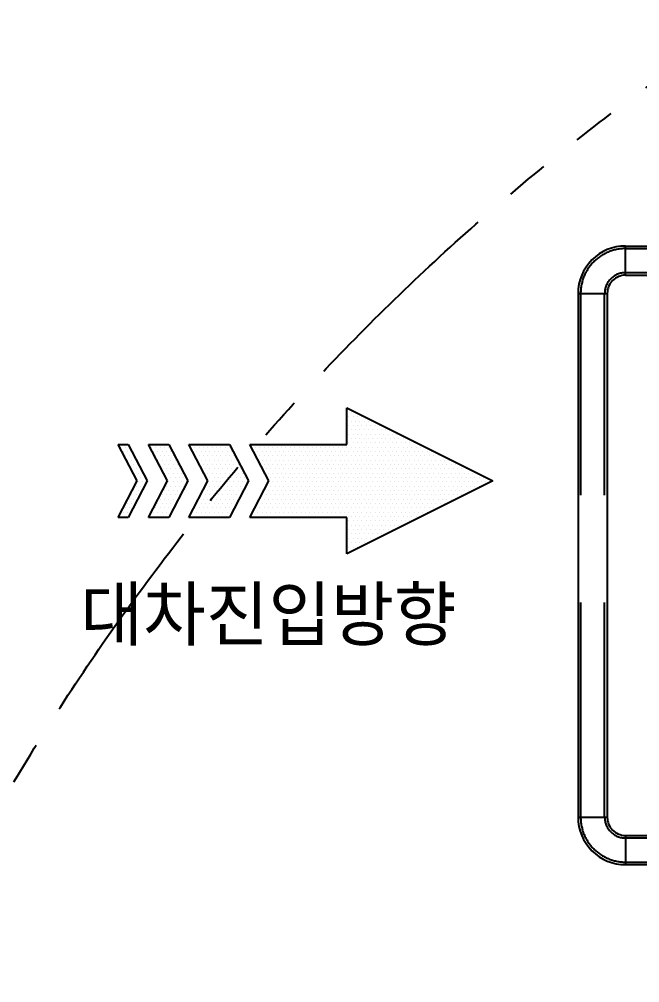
# Model space of a CAD drawing. Header units: millimetres. Extents: x 10462777 to 22643323, y 453826 to 1389191.
# Drawn here: x 11286403 to 11287125, y 584572 to 585693 of the extents above; entities that cross this region are included whole.
import ezdxf
from ezdxf.enums import TextEntityAlignment as Align

# ---------------------------------------------------------------- set-up
doc = ezdxf.new("R2010")
doc.units = ezdxf.units.MM
doc.header["$LTSCALE"] = 200
doc.header["$MEASUREMENT"] = 0
doc.linetypes.add('HIDDEN', pattern=[3.75, 2.5, -1.25])
doc.linetypes.add('PHANTOM', pattern=[2.5, 1.25, -0.25, 0.25, -0.25, 0.25, -0.25])
doc.layers.get('0').update_dxf_attribs({"linetype": 'CONTINUOUS'})
doc.layers.add('7', color=7, linetype='CONTINUOUS')
doc.layers.add('TEXT', color=7, linetype='CONTINUOUS')
doc.layers.add('LAYOUT', color=8, linetype='CONTINUOUS', lineweight=25)
doc.styles.add('새굴림', font='txt.shx ', dxfattribs={"height": 5, "bigfont": ' whgtxt.shx'})

# ---------------------------------------------------------------- blocks, each defined once
blk = doc.blocks.new('A$C0CF62632')
at = {"color": 4}
for p, q in [((1007.8, 817.6), (955.9, 817.6)), ((1007.8, 783.6), (1007.8, 817.6)), ((1007.8, 783.6), (955.9, 783.6)), ((1028.9, 152.1), (1028.9, 763)), ((1062.9, 762.5), (1028.9, 762.5)), ((1062.9, 152.7), (1062.9, 762.5)), ((1062.9, 152.7), (1028.9, 152.7)), ((1007.8, 131.6), (955.9, 131.6)), ((1007.8, 131.6), (1007.8, 97.6)), ((1007.8, 97.6), (955.9, 97.6))]:
    blk.add_line(p, q, dxfattribs=at)
for centre, radius, start, end in [((1007.8, 762.5), 55.1, 359.9904, 90.0096), ((1007.8, 762.5), 21.1, 359.9362, 90.0638), ((1007.8, 152.7), 55.1, 269.9904, 0.0096), ((1007.8, 152.7), 21.1, 269.9362, 0.0638)]:
    blk.add_arc(centre, radius, start, end, dxfattribs=at)
at = {"layer": '7', "color": 7, "linetype": 'HIDDEN', "ltscale": 0.5}
for p, q in [((1007.8, 814.6), (955.9, 814.6)), ((1007.8, 786.6), (955.9, 786.6)), ((1032.1, 762.5), (1032.1, 152.7)), ((1059.7, 762.5), (1059.7, 152.7))]:
    blk.add_line(p, q, dxfattribs=at)
at = {"layer": '7', "color": 7, "linetype": 'HIDDEN'}
for p, q in [((1007.8, 128.6), (955.9, 128.6)), ((1007.8, 100.6), (955.9, 100.6))]:
    blk.add_line(p, q, dxfattribs=at)
at = {"layer": '7', "color": 7, "linetype": 'HIDDEN', "ltscale": 0.5}
for centre, radius, start, end in [((1007.8, 762.5), 52.1, 359.9904, 90.0096), ((1007.8, 762.5), 24.1, 359.9362, 90.0638), ((1007.8, 152.7), 52.1, 269.9904, 0.0096), ((1007.8, 152.7), 24.1, 269.9362, 0.0638)]:
    blk.add_arc(centre, radius, start, end, dxfattribs=at)
blk = doc.blocks.new('A$C201F74A5')
for p, q in [((0, 0), (-34.66, -69.32)), ((34.66, -69.32), (0, 0)), ((-34.66, -69.32), (-17.33, -69.32)), ((-17.33, -69.32), (-17.33, -115.53)), ((17.33, -115.53), (17.33, -69.32)), ((17.33, -69.32), (34.66, -69.32)), ((-17.33, -115.53), (0, -106.49)), ((0, -106.49), (17.33, -115.53)), ((0, -116.12), (-17.33, -125.16)), ((17.33, -125.16), (0, -116.12)), ((-17.33, -125.16), (-17.33, -144.41)), ((17.33, -144.41), (17.33, -125.16)), ((-17.33, -144.41), (0, -135.38)), ((0, -135.38), (17.33, -144.41)), ((0, -145), (-17.33, -154.04)), ((17.33, -154.04), (0, -145)), ((-17.33, -154.04), (-17.33, -163.67)), ((-17.33, -163.67), (0, -154.63)), ((0, -154.63), (17.33, -163.67)), ((17.33, -163.67), (17.33, -154.04)), ((0, -164.26), (-17.33, -173.29)), ((17.33, -173.29), (0, -164.26)), ((-17.33, -178.11), (0, -169.07)), ((0, -169.07), (17.33, -178.11)), ((-17.33, -173.29), (-17.33, -178.11)), ((17.33, -178.11), (17.33, -173.29))]:
    blk.add_line(p, q)
at = {"color": 3}
for p, q in [((-0.44, -1.31), (-0.44, -1.31)), ((-0.44, -3.37), (-0.44, -3.37)), ((1.63, -4.4), (1.63, -4.4)), ((-2.5, -6.46), (-2.5, -6.46)), ((-2.5, -8.53), (-2.5, -8.53)), ((-0.44, -5.43), (-0.44, -5.43)), ((-0.44, -7.5), (-0.44, -7.5)), ((1.63, -6.46), (1.63, -6.46)), ((1.63, -8.53), (1.63, -8.53)), ((3.69, -7.5), (3.69, -7.5)), ((-4.56, -9.56), (-4.56, -9.56)), ((-4.56, -11.62), (-4.56, -11.62)), ((-4.56, -13.69), (-4.56, -13.69)), ((-2.5, -10.59), (-2.5, -10.59)), ((-2.5, -12.66), (-2.5, -12.66)), ((-0.44, -9.56), (-0.44, -9.56)), ((-0.44, -11.62), (-0.44, -11.62)), ((-0.44, -13.69), (-0.44, -13.69)), ((1.63, -10.59), (1.63, -10.59)), ((1.63, -12.66), (1.63, -12.66)), ((3.69, -9.56), (3.69, -9.56)), ((3.69, -11.62), (3.69, -11.62)), ((3.69, -13.69), (3.69, -13.69)), ((5.75, -12.66), (5.75, -12.66)), ((-8.69, -17.82), (-8.69, -17.82)), ((-6.63, -14.72), (-6.63, -14.72)), ((-6.63, -16.78), (-6.63, -16.78)), ((-4.56, -15.75), (-4.56, -15.75)), ((-4.56, -17.82), (-4.56, -17.82)), ((-2.5, -14.72), (-2.5, -14.72)), ((-2.5, -16.78), (-2.5, -16.78)), ((-0.44, -15.75), (-0.44, -15.75)), ((-0.44, -17.82), (-0.44, -17.82)), ((1.63, -14.72), (1.63, -14.72)), ((1.63, -16.78), (1.63, -16.78)), ((3.69, -15.75), (3.69, -15.75)), ((3.69, -17.82), (3.69, -17.82)), ((5.75, -14.72), (5.75, -14.72)), ((5.75, -16.78), (5.75, -16.78)), ((7.82, -15.75), (7.82, -15.75)), ((7.82, -17.82), (7.82, -17.82)), ((-8.69, -19.88), (-8.69, -19.88)), ((-8.69, -21.94), (-8.69, -21.94)), ((-6.63, -18.85), (-6.63, -18.85)), ((-6.63, -20.91), (-6.63, -20.91)), ((-4.56, -19.88), (-4.56, -19.88)), ((-4.56, -21.94), (-4.56, -21.94)), ((-2.5, -18.85), (-2.5, -18.85)), ((-2.5, -20.91), (-2.5, -20.91)), ((-0.44, -19.88), (-0.44, -19.88)), ((-0.44, -21.94), (-0.44, -21.94)), ((1.63, -18.85), (1.63, -18.85)), ((1.63, -20.91), (1.63, -20.91)), ((3.69, -19.88), (3.69, -19.88)), ((3.69, -21.94), (3.69, -21.94)), ((5.75, -18.85), (5.75, -18.85)), ((5.75, -20.91), (5.75, -20.91)), ((7.82, -19.88), (7.82, -19.88)), ((7.82, -21.94), (7.82, -21.94)), ((9.88, -20.91), (9.88, -20.91)), ((-12.82, -26.07), (-12.82, -26.07)), ((-10.76, -22.97), (-10.76, -22.97)), ((-10.76, -25.04), (-10.76, -25.04)), ((-10.76, -27.1), (-10.76, -27.1)), ((-8.69, -24.01), (-8.69, -24.01)), ((-8.69, -26.07), (-8.69, -26.07)), ((-6.63, -22.97), (-6.63, -22.97)), ((-6.63, -25.04), (-6.63, -25.04)), ((-6.63, -27.1), (-6.63, -27.1)), ((-4.56, -24.01), (-4.56, -24.01)), ((-4.56, -26.07), (-4.56, -26.07)), ((-2.5, -22.97), (-2.5, -22.97)), ((-2.5, -25.04), (-2.5, -25.04)), ((-2.5, -27.1), (-2.5, -27.1)), ((-0.44, -24.01), (-0.44, -24.01)), ((-0.44, -26.07), (-0.44, -26.07)), ((1.63, -22.97), (1.63, -22.97)), ((1.63, -25.04), (1.63, -25.04)), ((1.63, -27.1), (1.63, -27.1)), ((3.69, -24.01), (3.69, -24.01)), ((3.69, -26.07), (3.69, -26.07)), ((5.75, -22.97), (5.75, -22.97)), ((5.75, -25.04), (5.75, -25.04)), ((5.75, -27.1), (5.75, -27.1)), ((7.82, -24.01), (7.82, -24.01)), ((7.82, -26.07), (7.82, -26.07)), ((9.88, -22.97), (9.88, -22.97)), ((9.88, -25.04), (9.88, -25.04)), ((9.88, -27.1), (9.88, -27.1)), ((11.95, -24.01), (11.95, -24.01)), ((11.95, -26.07), (11.95, -26.07)), ((-14.88, -31.23), (-14.88, -31.23)), ((-12.82, -28.13), (-12.82, -28.13)), ((-12.82, -30.2), (-12.82, -30.2)), ((-10.76, -29.17), (-10.76, -29.17)), ((-10.76, -31.23), (-10.76, -31.23)), ((-8.69, -28.13), (-8.69, -28.13)), ((-8.69, -30.2), (-8.69, -30.2)), ((-6.63, -29.17), (-6.63, -29.17)), ((-6.63, -31.23), (-6.63, -31.23)), ((-4.56, -28.13), (-4.56, -28.13)), ((-4.56, -30.2), (-4.56, -30.2)), ((-2.5, -29.17), (-2.5, -29.17)), ((-2.5, -31.23), (-2.5, -31.23)), ((-0.44, -28.13), (-0.44, -28.13)), ((-0.44, -30.2), (-0.44, -30.2)), ((1.63, -29.17), (1.63, -29.17)), ((1.63, -31.23), (1.63, -31.23)), ((3.69, -28.13), (3.69, -28.13)), ((3.69, -30.2), (3.69, -30.2)), ((5.75, -29.17), (5.75, -29.17)), ((5.75, -31.23), (5.75, -31.23)), ((7.82, -28.13), (7.82, -28.13)), ((7.82, -30.2), (7.82, -30.2)), ((9.88, -29.17), (9.88, -29.17)), ((9.88, -31.23), (9.88, -31.23)), ((11.95, -28.13), (11.95, -28.13)), ((11.95, -30.2), (11.95, -30.2)), ((14.01, -29.17), (14.01, -29.17)), ((14.01, -31.23), (14.01, -31.23)), ((-16.95, -34.33), (-16.95, -34.33)), ((-16.95, -36.39), (-16.95, -36.39)), ((-14.88, -33.29), (-14.88, -33.29)), ((-14.88, -35.36), (-14.88, -35.36)), ((-12.82, -32.26), (-12.82, -32.26)), ((-12.82, -34.33), (-12.82, -34.33)), ((-12.82, -36.39), (-12.82, -36.39)), ((-10.76, -33.29), (-10.76, -33.29)), ((-10.76, -35.36), (-10.76, -35.36)), ((-8.69, -32.26), (-8.69, -32.26)), ((-8.69, -34.33), (-8.69, -34.33)), ((-8.69, -36.39), (-8.69, -36.39)), ((-6.63, -33.29), (-6.63, -33.29)), ((-6.63, -35.36), (-6.63, -35.36)), ((-4.56, -32.26), (-4.56, -32.26)), ((-4.56, -34.33), (-4.56, -34.33)), ((-4.56, -36.39), (-4.56, -36.39)), ((-2.5, -33.29), (-2.5, -33.29)), ((-2.5, -35.36), (-2.5, -35.36)), ((-0.44, -32.26), (-0.44, -32.26)), ((-0.44, -34.33), (-0.44, -34.33)), ((-0.44, -36.39), (-0.44, -36.39)), ((1.63, -33.29), (1.63, -33.29)), ((1.63, -35.36), (1.63, -35.36)), ((3.69, -32.26), (3.69, -32.26)), ((3.69, -34.33), (3.69, -34.33)), ((3.69, -36.39), (3.69, -36.39)), ((5.75, -33.29), (5.75, -33.29)), ((5.75, -35.36), (5.75, -35.36)), ((7.82, -32.26), (7.82, -32.26)), ((7.82, -34.33), (7.82, -34.33)), ((7.82, -36.39), (7.82, -36.39)), ((9.88, -33.29), (9.88, -33.29)), ((9.88, -35.36), (9.88, -35.36)), ((11.95, -32.26), (11.95, -32.26)), ((11.95, -34.33), (11.95, -34.33)), ((11.95, -36.39), (11.95, -36.39)), ((14.01, -33.29), (14.01, -33.29)), ((14.01, -35.36), (14.01, -35.36)), ((16.07, -32.26), (16.07, -32.26)), ((16.07, -34.33), (16.07, -34.33)), ((16.07, -36.39), (16.07, -36.39)), ((-19.01, -39.48), (-19.01, -39.48)), ((-16.95, -38.45), (-16.95, -38.45)), ((-16.95, -40.52), (-16.95, -40.52)), ((-14.88, -37.42), (-14.88, -37.42)), ((-14.88, -39.48), (-14.88, -39.48)), ((-12.82, -38.45), (-12.82, -38.45)), ((-12.82, -40.52), (-12.82, -40.52)), ((-10.76, -37.42), (-10.76, -37.42)), ((-10.76, -39.48), (-10.76, -39.48)), ((-8.69, -38.45), (-8.69, -38.45)), ((-8.69, -40.52), (-8.69, -40.52)), ((-6.63, -37.42), (-6.63, -37.42)), ((-6.63, -39.48), (-6.63, -39.48)), ((-4.56, -38.45), (-4.56, -38.45)), ((-4.56, -40.52), (-4.56, -40.52)), ((-2.5, -37.42), (-2.5, -37.42)), ((-2.5, -39.48), (-2.5, -39.48)), ((-0.44, -38.45), (-0.44, -38.45)), ((-0.44, -40.52), (-0.44, -40.52)), ((1.63, -37.42), (1.63, -37.42)), ((1.63, -39.48), (1.63, -39.48)), ((3.69, -38.45), (3.69, -38.45)), ((3.69, -40.52), (3.69, -40.52)), ((5.75, -37.42), (5.75, -37.42)), ((5.75, -39.48), (5.75, -39.48)), ((7.82, -38.45), (7.82, -38.45)), ((7.82, -40.52), (7.82, -40.52)), ((9.88, -37.42), (9.88, -37.42)), ((9.88, -39.48), (9.88, -39.48)), ((11.95, -38.45), (11.95, -38.45)), ((11.95, -40.52), (11.95, -40.52)), ((14.01, -37.42), (14.01, -37.42)), ((14.01, -39.48), (14.01, -39.48)), ((16.07, -38.45), (16.07, -38.45)), ((16.07, -40.52), (16.07, -40.52)), ((18.14, -37.42), (18.14, -37.42)), ((18.14, -39.48), (18.14, -39.48)), ((20.2, -40.52), (20.2, -40.52)), ((-21.07, -42.58), (-21.07, -42.58)), ((-21.07, -44.64), (-21.07, -44.64)), ((-19.01, -41.55), (-19.01, -41.55)), ((-19.01, -43.61), (-19.01, -43.61)), ((-19.01, -45.68), (-19.01, -45.68)), ((-16.95, -42.58), (-16.95, -42.58)), ((-16.95, -44.64), (-16.95, -44.64)), ((-14.88, -41.55), (-14.88, -41.55)), ((-14.88, -43.61), (-14.88, -43.61)), ((-14.88, -45.68), (-14.88, -45.68)), ((-12.82, -42.58), (-12.82, -42.58)), ((-12.82, -44.64), (-12.82, -44.64)), ((-10.76, -41.55), (-10.76, -41.55)), ((-10.76, -43.61), (-10.76, -43.61)), ((-10.76, -45.68), (-10.76, -45.68)), ((-8.69, -42.58), (-8.69, -42.58)), ((-8.69, -44.64), (-8.69, -44.64)), ((-6.63, -41.55), (-6.63, -41.55)), ((-6.63, -43.61), (-6.63, -43.61)), ((-6.63, -45.68), (-6.63, -45.68)), ((-4.56, -42.58), (-4.56, -42.58)), ((-4.56, -44.64), (-4.56, -44.64)), ((-2.5, -41.55), (-2.5, -41.55)), ((-2.5, -43.61), (-2.5, -43.61)), ((-2.5, -45.68), (-2.5, -45.68)), ((-0.44, -42.58), (-0.44, -42.58)), ((-0.44, -44.64), (-0.44, -44.64)), ((1.63, -41.55), (1.63, -41.55)), ((1.63, -43.61), (1.63, -43.61)), ((1.63, -45.68), (1.63, -45.68)), ((3.69, -42.58), (3.69, -42.58)), ((3.69, -44.64), (3.69, -44.64)), ((5.75, -41.55), (5.75, -41.55)), ((5.75, -43.61), (5.75, -43.61)), ((5.75, -45.68), (5.75, -45.68)), ((7.82, -42.58), (7.82, -42.58)), ((7.82, -44.64), (7.82, -44.64)), ((9.88, -41.55), (9.88, -41.55)), ((9.88, -43.61), (9.88, -43.61)), ((9.88, -45.68), (9.88, -45.68)), ((11.95, -42.58), (11.95, -42.58)), ((11.95, -44.64), (11.95, -44.64)), ((14.01, -41.55), (14.01, -41.55)), ((14.01, -43.61), (14.01, -43.61)), ((14.01, -45.68), (14.01, -45.68)), ((16.07, -42.58), (16.07, -42.58)), ((16.07, -44.64), (16.07, -44.64)), ((18.14, -41.55), (18.14, -41.55)), ((18.14, -43.61), (18.14, -43.61)), ((18.14, -45.68), (18.14, -45.68)), ((20.2, -42.58), (20.2, -42.58)), ((20.2, -44.64), (20.2, -44.64)), ((22.26, -45.68), (22.26, -45.68)), ((-23.14, -47.74), (-23.14, -47.74)), ((-23.14, -49.8), (-23.14, -49.8)), ((-21.07, -46.71), (-21.07, -46.71)), ((-21.07, -48.77), (-21.07, -48.77)), ((-19.01, -47.74), (-19.01, -47.74)), ((-19.01, -49.8), (-19.01, -49.8)), ((-16.95, -46.71), (-16.95, -46.71)), ((-16.95, -48.77), (-16.95, -48.77)), ((-14.88, -47.74), (-14.88, -47.74)), ((-14.88, -49.8), (-14.88, -49.8)), ((-12.82, -46.71), (-12.82, -46.71)), ((-12.82, -48.77), (-12.82, -48.77)), ((-10.76, -47.74), (-10.76, -47.74)), ((-10.76, -49.8), (-10.76, -49.8)), ((-8.69, -46.71), (-8.69, -46.71)), ((-8.69, -48.77), (-8.69, -48.77)), ((-6.63, -47.74), (-6.63, -47.74)), ((-6.63, -49.8), (-6.63, -49.8)), ((-4.56, -46.71), (-4.56, -46.71)), ((-4.56, -48.77), (-4.56, -48.77)), ((-2.5, -47.74), (-2.5, -47.74)), ((-2.5, -49.8), (-2.5, -49.8)), ((-0.44, -46.71), (-0.44, -46.71)), ((-0.44, -48.77), (-0.44, -48.77)), ((1.63, -47.74), (1.63, -47.74)), ((1.63, -49.8), (1.63, -49.8)), ((3.69, -46.71), (3.69, -46.71)), ((3.69, -48.77), (3.69, -48.77)), ((5.75, -47.74), (5.75, -47.74)), ((5.75, -49.8), (5.75, -49.8)), ((7.82, -46.71), (7.82, -46.71)), ((7.82, -48.77), (7.82, -48.77)), ((9.88, -47.74), (9.88, -47.74)), ((9.88, -49.8), (9.88, -49.8)), ((11.95, -46.71), (11.95, -46.71)), ((11.95, -48.77), (11.95, -48.77)), ((14.01, -47.74), (14.01, -47.74)), ((14.01, -49.8), (14.01, -49.8)), ((16.07, -46.71), (16.07, -46.71)), ((16.07, -48.77), (16.07, -48.77)), ((18.14, -47.74), (18.14, -47.74)), ((18.14, -49.8), (18.14, -49.8)), ((20.2, -46.71), (20.2, -46.71)), ((20.2, -48.77), (20.2, -48.77)), ((22.26, -47.74), (22.26, -47.74)), ((22.26, -49.8), (22.26, -49.8)), ((24.33, -48.77), (24.33, -48.77)), ((-25.2, -50.84), (-25.2, -50.84)), ((-25.2, -52.9), (-25.2, -52.9)), ((-23.14, -51.87), (-23.14, -51.87)), ((-23.14, -53.93), (-23.14, -53.93)), ((-21.07, -50.84), (-21.07, -50.84)), ((-21.07, -52.9), (-21.07, -52.9)), ((-19.01, -51.87), (-19.01, -51.87)), ((-19.01, -53.93), (-19.01, -53.93)), ((-16.95, -50.84), (-16.95, -50.84)), ((-16.95, -52.9), (-16.95, -52.9)), ((-14.88, -51.87), (-14.88, -51.87)), ((-14.88, -53.93), (-14.88, -53.93)), ((-12.82, -50.84), (-12.82, -50.84)), ((-12.82, -52.9), (-12.82, -52.9)), ((-10.76, -51.87), (-10.76, -51.87)), ((-10.76, -53.93), (-10.76, -53.93)), ((-8.69, -50.84), (-8.69, -50.84)), ((-8.69, -52.9), (-8.69, -52.9)), ((-6.63, -51.87), (-6.63, -51.87)), ((-6.63, -53.93), (-6.63, -53.93)), ((-4.56, -50.84), (-4.56, -50.84)), ((-4.56, -52.9), (-4.56, -52.9)), ((-2.5, -51.87), (-2.5, -51.87)), ((-2.5, -53.93), (-2.5, -53.93)), ((-0.44, -50.84), (-0.44, -50.84)), ((-0.44, -52.9), (-0.44, -52.9)), ((1.63, -51.87), (1.63, -51.87)), ((1.63, -53.93), (1.63, -53.93)), ((3.69, -50.84), (3.69, -50.84)), ((3.69, -52.9), (3.69, -52.9)), ((5.75, -51.87), (5.75, -51.87)), ((5.75, -53.93), (5.75, -53.93)), ((7.82, -50.84), (7.82, -50.84)), ((7.82, -52.9), (7.82, -52.9)), ((9.88, -51.87), (9.88, -51.87)), ((9.88, -53.93), (9.88, -53.93)), ((11.95, -50.84), (11.95, -50.84)), ((11.95, -52.9), (11.95, -52.9)), ((14.01, -51.87), (14.01, -51.87)), ((14.01, -53.93), (14.01, -53.93)), ((16.07, -50.84), (16.07, -50.84)), ((16.07, -52.9), (16.07, -52.9)), ((18.14, -51.87), (18.14, -51.87)), ((18.14, -53.93), (18.14, -53.93)), ((20.2, -50.84), (20.2, -50.84)), ((20.2, -52.9), (20.2, -52.9)), ((22.26, -51.87), (22.26, -51.87)), ((22.26, -53.93), (22.26, -53.93)), ((24.33, -50.84), (24.33, -50.84)), ((24.33, -52.9), (24.33, -52.9)), ((26.39, -53.93), (26.39, -53.93)), ((-29.33, -59.09), (-29.33, -59.09)), ((-27.27, -55.99), (-27.27, -55.99)), ((-27.27, -58.06), (-27.27, -58.06)), ((-25.2, -54.96), (-25.2, -54.96)), ((-25.2, -57.03), (-25.2, -57.03)), ((-25.2, -59.09), (-25.2, -59.09)), ((-23.14, -55.99), (-23.14, -55.99)), ((-23.14, -58.06), (-23.14, -58.06)), ((-21.07, -54.96), (-21.07, -54.96)), ((-21.07, -57.03), (-21.07, -57.03)), ((-21.07, -59.09), (-21.07, -59.09)), ((-19.01, -55.99), (-19.01, -55.99)), ((-19.01, -58.06), (-19.01, -58.06)), ((-16.95, -54.96), (-16.95, -54.96)), ((-16.95, -57.03), (-16.95, -57.03)), ((-16.95, -59.09), (-16.95, -59.09)), ((-14.88, -55.99), (-14.88, -55.99)), ((-14.88, -58.06), (-14.88, -58.06)), ((-12.82, -54.96), (-12.82, -54.96)), ((-12.82, -57.03), (-12.82, -57.03)), ((-12.82, -59.09), (-12.82, -59.09)), ((-10.76, -55.99), (-10.76, -55.99)), ((-10.76, -58.06), (-10.76, -58.06)), ((-8.69, -54.96), (-8.69, -54.96)), ((-8.69, -57.03), (-8.69, -57.03)), ((-8.69, -59.09), (-8.69, -59.09)), ((-6.63, -55.99), (-6.63, -55.99)), ((-6.63, -58.06), (-6.63, -58.06)), ((-4.56, -54.96), (-4.56, -54.96)), ((-4.56, -57.03), (-4.56, -57.03)), ((-4.56, -59.09), (-4.56, -59.09)), ((-2.5, -55.99), (-2.5, -55.99)), ((-2.5, -58.06), (-2.5, -58.06)), ((-0.44, -54.96), (-0.44, -54.96)), ((-0.44, -57.03), (-0.44, -57.03)), ((-0.44, -59.09), (-0.44, -59.09)), ((1.63, -55.99), (1.63, -55.99)), ((1.63, -58.06), (1.63, -58.06)), ((3.69, -54.96), (3.69, -54.96)), ((3.69, -57.03), (3.69, -57.03)), ((3.69, -59.09), (3.69, -59.09)), ((5.75, -55.99), (5.75, -55.99)), ((5.75, -58.06), (5.75, -58.06)), ((7.82, -54.96), (7.82, -54.96)), ((7.82, -57.03), (7.82, -57.03)), ((7.82, -59.09), (7.82, -59.09)), ((9.88, -55.99), (9.88, -55.99)), ((9.88, -58.06), (9.88, -58.06)), ((11.95, -54.96), (11.95, -54.96)), ((11.95, -57.03), (11.95, -57.03)), ((11.95, -59.09), (11.95, -59.09)), ((14.01, -55.99), (14.01, -55.99)), ((14.01, -58.06), (14.01, -58.06)), ((16.07, -54.96), (16.07, -54.96)), ((16.07, -57.03), (16.07, -57.03)), ((16.07, -59.09), (16.07, -59.09)), ((18.14, -55.99), (18.14, -55.99)), ((18.14, -58.06), (18.14, -58.06)), ((20.2, -54.96), (20.2, -54.96)), ((20.2, -57.03), (20.2, -57.03)), ((20.2, -59.09), (20.2, -59.09)), ((22.26, -55.99), (22.26, -55.99)), ((22.26, -58.06), (22.26, -58.06)), ((24.33, -54.96), (24.33, -54.96)), ((24.33, -57.03), (24.33, -57.03)), ((24.33, -59.09), (24.33, -59.09)), ((26.39, -55.99), (26.39, -55.99)), ((26.39, -58.06), (26.39, -58.06)), ((28.46, -57.03), (28.46, -57.03)), ((28.46, -59.09), (28.46, -59.09)), ((-29.33, -61.15), (-29.33, -61.15)), ((-29.33, -63.22), (-29.33, -63.22)), ((-27.27, -60.12), (-27.27, -60.12)), ((-27.27, -62.19), (-27.27, -62.19)), ((-25.2, -61.15), (-25.2, -61.15)), ((-25.2, -63.22), (-25.2, -63.22)), ((-23.14, -60.12), (-23.14, -60.12)), ((-23.14, -62.19), (-23.14, -62.19)), ((-21.07, -61.15), (-21.07, -61.15)), ((-21.07, -63.22), (-21.07, -63.22)), ((-19.01, -60.12), (-19.01, -60.12)), ((-19.01, -62.19), (-19.01, -62.19)), ((-16.95, -61.15), (-16.95, -61.15)), ((-16.95, -63.22), (-16.95, -63.22)), ((-14.88, -60.12), (-14.88, -60.12)), ((-14.88, -62.19), (-14.88, -62.19)), ((-12.82, -61.15), (-12.82, -61.15)), ((-12.82, -63.22), (-12.82, -63.22)), ((-10.76, -60.12), (-10.76, -60.12)), ((-10.76, -62.19), (-10.76, -62.19)), ((-8.69, -61.15), (-8.69, -61.15)), ((-8.69, -63.22), (-8.69, -63.22)), ((-6.63, -60.12), (-6.63, -60.12)), ((-6.63, -62.19), (-6.63, -62.19)), ((-4.56, -61.15), (-4.56, -61.15)), ((-4.56, -63.22), (-4.56, -63.22)), ((-2.5, -60.12), (-2.5, -60.12)), ((-2.5, -62.19), (-2.5, -62.19)), ((-0.44, -61.15), (-0.44, -61.15)), ((-0.44, -63.22), (-0.44, -63.22)), ((1.63, -60.12), (1.63, -60.12)), ((1.63, -62.19), (1.63, -62.19)), ((3.69, -61.15), (3.69, -61.15)), ((3.69, -63.22), (3.69, -63.22)), ((5.75, -60.12), (5.75, -60.12)), ((5.75, -62.19), (5.75, -62.19)), ((7.82, -61.15), (7.82, -61.15)), ((7.82, -63.22), (7.82, -63.22)), ((9.88, -60.12), (9.88, -60.12)), ((9.88, -62.19), (9.88, -62.19)), ((11.95, -61.15), (11.95, -61.15)), ((11.95, -63.22), (11.95, -63.22)), ((14.01, -60.12), (14.01, -60.12)), ((14.01, -62.19), (14.01, -62.19)), ((16.07, -61.15), (16.07, -61.15)), ((16.07, -63.22), (16.07, -63.22)), ((18.14, -60.12), (18.14, -60.12)), ((18.14, -62.19), (18.14, -62.19)), ((20.2, -61.15), (20.2, -61.15)), ((20.2, -63.22), (20.2, -63.22)), ((22.26, -60.12), (22.26, -60.12)), ((22.26, -62.19), (22.26, -62.19)), ((24.33, -61.15), (24.33, -61.15)), ((24.33, -63.22), (24.33, -63.22)), ((26.39, -60.12), (26.39, -60.12)), ((26.39, -62.19), (26.39, -62.19)), ((28.46, -61.15), (28.46, -61.15)), ((28.46, -63.22), (28.46, -63.22)), ((30.52, -62.19), (30.52, -62.19)), ((-33.46, -67.35), (-33.46, -67.35)), ((-31.39, -64.25), (-31.39, -64.25)), ((-31.39, -66.31), (-31.39, -66.31)), ((-31.39, -68.38), (-31.39, -68.38)), ((-29.33, -65.28), (-29.33, -65.28)), ((-29.33, -67.35), (-29.33, -67.35)), ((-27.27, -64.25), (-27.27, -64.25)), ((-27.27, -66.31), (-27.27, -66.31)), ((-27.27, -68.38), (-27.27, -68.38)), ((-25.2, -65.28), (-25.2, -65.28)), ((-25.2, -67.35), (-25.2, -67.35)), ((-23.14, -64.25), (-23.14, -64.25)), ((-23.14, -66.31), (-23.14, -66.31)), ((-23.14, -68.38), (-23.14, -68.38)), ((-21.07, -65.28), (-21.07, -65.28)), ((-21.07, -67.35), (-21.07, -67.35)), ((-19.01, -64.25), (-19.01, -64.25)), ((-19.01, -66.31), (-19.01, -66.31)), ((-19.01, -68.38), (-19.01, -68.38)), ((-16.95, -65.28), (-16.95, -65.28)), ((-16.95, -67.35), (-16.95, -67.35)), ((-14.88, -64.25), (-14.88, -64.25)), ((-14.88, -66.31), (-14.88, -66.31)), ((-14.88, -68.38), (-14.88, -68.38)), ((-12.82, -65.28), (-12.82, -65.28)), ((-12.82, -67.35), (-12.82, -67.35)), ((-10.76, -64.25), (-10.76, -64.25)), ((-10.76, -66.31), (-10.76, -66.31)), ((-10.76, -68.38), (-10.76, -68.38)), ((-8.69, -65.28), (-8.69, -65.28)), ((-8.69, -67.35), (-8.69, -67.35)), ((-6.63, -64.25), (-6.63, -64.25)), ((-6.63, -66.31), (-6.63, -66.31)), ((-6.63, -68.38), (-6.63, -68.38)), ((-4.56, -65.28), (-4.56, -65.28)), ((-4.56, -67.35), (-4.56, -67.35)), ((-2.5, -64.25), (-2.5, -64.25)), ((-2.5, -66.31), (-2.5, -66.31)), ((-2.5, -68.38), (-2.5, -68.38)), ((-0.44, -65.28), (-0.44, -65.28)), ((-0.44, -67.35), (-0.44, -67.35)), ((1.63, -64.25), (1.63, -64.25)), ((1.63, -66.31), (1.63, -66.31)), ((1.63, -68.38), (1.63, -68.38)), ((3.69, -65.28), (3.69, -65.28)), ((3.69, -67.35), (3.69, -67.35)), ((5.75, -64.25), (5.75, -64.25)), ((5.75, -66.31), (5.75, -66.31)), ((5.75, -68.38), (5.75, -68.38)), ((7.82, -65.28), (7.82, -65.28)), ((7.82, -67.35), (7.82, -67.35)), ((9.88, -64.25), (9.88, -64.25)), ((9.88, -66.31), (9.88, -66.31)), ((9.88, -68.38), (9.88, -68.38)), ((11.95, -65.28), (11.95, -65.28)), ((11.95, -67.35), (11.95, -67.35)), ((14.01, -64.25), (14.01, -64.25)), ((14.01, -66.31), (14.01, -66.31)), ((14.01, -68.38), (14.01, -68.38)), ((16.07, -65.28), (16.07, -65.28)), ((16.07, -67.35), (16.07, -67.35)), ((18.14, -64.25), (18.14, -64.25)), ((18.14, -66.31), (18.14, -66.31)), ((18.14, -68.38), (18.14, -68.38)), ((20.2, -65.28), (20.2, -65.28)), ((20.2, -67.35), (20.2, -67.35)), ((22.26, -64.25), (22.26, -64.25)), ((22.26, -66.31), (22.26, -66.31)), ((22.26, -68.38), (22.26, -68.38)), ((24.33, -65.28), (24.33, -65.28)), ((24.33, -67.35), (24.33, -67.35)), ((26.39, -64.25), (26.39, -64.25)), ((26.39, -66.31), (26.39, -66.31)), ((26.39, -68.38), (26.39, -68.38)), ((28.46, -65.28), (28.46, -65.28)), ((28.46, -67.35), (28.46, -67.35)), ((30.52, -64.25), (30.52, -64.25)), ((30.52, -66.31), (30.52, -66.31)), ((30.52, -68.38), (30.52, -68.38)), ((32.58, -65.28), (32.58, -65.28)), ((32.58, -67.35), (32.58, -67.35)), ((-16.95, -69.41), (-16.95, -69.41)), ((-16.95, -71.47), (-16.95, -71.47)), ((-14.88, -70.44), (-14.88, -70.44)), ((-14.88, -72.5), (-14.88, -72.5)), ((-12.82, -69.41), (-12.82, -69.41)), ((-12.82, -71.47), (-12.82, -71.47)), ((-10.76, -70.44), (-10.76, -70.44)), ((-10.76, -72.5), (-10.76, -72.5)), ((-8.69, -69.41), (-8.69, -69.41)), ((-8.69, -71.47), (-8.69, -71.47)), ((-6.63, -70.44), (-6.63, -70.44)), ((-6.63, -72.5), (-6.63, -72.5)), ((-4.56, -69.41), (-4.56, -69.41)), ((-4.56, -71.47), (-4.56, -71.47)), ((-2.5, -70.44), (-2.5, -70.44)), ((-2.5, -72.5), (-2.5, -72.5)), ((-0.44, -69.41), (-0.44, -69.41)), ((-0.44, -71.47), (-0.44, -71.47)), ((1.63, -70.44), (1.63, -70.44)), ((1.63, -72.5), (1.63, -72.5)), ((3.69, -69.41), (3.69, -69.41)), ((3.69, -71.47), (3.69, -71.47)), ((5.75, -70.44), (5.75, -70.44)), ((5.75, -72.5), (5.75, -72.5)), ((7.82, -69.41), (7.82, -69.41)), ((7.82, -71.47), (7.82, -71.47)), ((9.88, -70.44), (9.88, -70.44)), ((9.88, -72.5), (9.88, -72.5)), ((11.95, -69.41), (11.95, -69.41)), ((11.95, -71.47), (11.95, -71.47)), ((14.01, -70.44), (14.01, -70.44)), ((14.01, -72.5), (14.01, -72.5)), ((16.07, -69.41), (16.07, -69.41)), ((16.07, -71.47), (16.07, -71.47)), ((-16.95, -73.54), (-16.95, -73.54)), ((-16.95, -75.6), (-16.95, -75.6)), ((-16.95, -77.66), (-16.95, -77.66)), ((-14.88, -74.57), (-14.88, -74.57)), ((-14.88, -76.63), (-14.88, -76.63)), ((-12.82, -73.54), (-12.82, -73.54)), ((-12.82, -75.6), (-12.82, -75.6)), ((-12.82, -77.66), (-12.82, -77.66)), ((-10.76, -74.57), (-10.76, -74.57)), ((-10.76, -76.63), (-10.76, -76.63)), ((-8.69, -73.54), (-8.69, -73.54)), ((-8.69, -75.6), (-8.69, -75.6)), ((-8.69, -77.66), (-8.69, -77.66)), ((-6.63, -74.57), (-6.63, -74.57)), ((-6.63, -76.63), (-6.63, -76.63)), ((-4.56, -73.54), (-4.56, -73.54)), ((-4.56, -75.6), (-4.56, -75.6)), ((-4.56, -77.66), (-4.56, -77.66)), ((-2.5, -74.57), (-2.5, -74.57)), ((-2.5, -76.63), (-2.5, -76.63)), ((-0.44, -73.54), (-0.44, -73.54)), ((-0.44, -75.6), (-0.44, -75.6)), ((-0.44, -77.66), (-0.44, -77.66)), ((1.63, -74.57), (1.63, -74.57)), ((1.63, -76.63), (1.63, -76.63)), ((3.69, -73.54), (3.69, -73.54)), ((3.69, -75.6), (3.69, -75.6)), ((3.69, -77.66), (3.69, -77.66)), ((5.75, -74.57), (5.75, -74.57)), ((5.75, -76.63), (5.75, -76.63)), ((7.82, -73.54), (7.82, -73.54)), ((7.82, -75.6), (7.82, -75.6)), ((7.82, -77.66), (7.82, -77.66)), ((9.88, -74.57), (9.88, -74.57)), ((9.88, -76.63), (9.88, -76.63)), ((11.95, -73.54), (11.95, -73.54)), ((11.95, -75.6), (11.95, -75.6)), ((11.95, -77.66), (11.95, -77.66)), ((14.01, -74.57), (14.01, -74.57)), ((14.01, -76.63), (14.01, -76.63)), ((16.07, -73.54), (16.07, -73.54)), ((16.07, -75.6), (16.07, -75.6)), ((16.07, -77.66), (16.07, -77.66)), ((-16.95, -79.73), (-16.95, -79.73)), ((-16.95, -81.79), (-16.95, -81.79)), ((-14.88, -78.7), (-14.88, -78.7)), ((-14.88, -80.76), (-14.88, -80.76)), ((-12.82, -79.73), (-12.82, -79.73)), ((-12.82, -81.79), (-12.82, -81.79)), ((-10.76, -78.7), (-10.76, -78.7)), ((-10.76, -80.76), (-10.76, -80.76)), ((-8.69, -79.73), (-8.69, -79.73)), ((-8.69, -81.79), (-8.69, -81.79)), ((-6.63, -78.7), (-6.63, -78.7)), ((-6.63, -80.76), (-6.63, -80.76)), ((-4.56, -79.73), (-4.56, -79.73)), ((-4.56, -81.79), (-4.56, -81.79)), ((-2.5, -78.7), (-2.5, -78.7)), ((-2.5, -80.76), (-2.5, -80.76)), ((-0.44, -79.73), (-0.44, -79.73)), ((-0.44, -81.79), (-0.44, -81.79)), ((1.63, -78.7), (1.63, -78.7)), ((1.63, -80.76), (1.63, -80.76)), ((3.69, -79.73), (3.69, -79.73)), ((3.69, -81.79), (3.69, -81.79)), ((5.75, -78.7), (5.75, -78.7)), ((5.75, -80.76), (5.75, -80.76)), ((7.82, -79.73), (7.82, -79.73)), ((7.82, -81.79), (7.82, -81.79)), ((9.88, -78.7), (9.88, -78.7)), ((9.88, -80.76), (9.88, -80.76)), ((11.95, -79.73), (11.95, -79.73)), ((11.95, -81.79), (11.95, -81.79)), ((14.01, -78.7), (14.01, -78.7)), ((14.01, -80.76), (14.01, -80.76)), ((16.07, -79.73), (16.07, -79.73)), ((16.07, -81.79), (16.07, -81.79)), ((-16.95, -83.86), (-16.95, -83.86)), ((-16.95, -85.92), (-16.95, -85.92)), ((-14.88, -82.82), (-14.88, -82.82)), ((-14.88, -84.89), (-14.88, -84.89)), ((-14.88, -86.95), (-14.88, -86.95)), ((-12.82, -83.86), (-12.82, -83.86)), ((-12.82, -85.92), (-12.82, -85.92)), ((-10.76, -82.82), (-10.76, -82.82)), ((-10.76, -84.89), (-10.76, -84.89)), ((-10.76, -86.95), (-10.76, -86.95)), ((-8.69, -83.86), (-8.69, -83.86)), ((-8.69, -85.92), (-8.69, -85.92)), ((-6.63, -82.82), (-6.63, -82.82)), ((-6.63, -84.89), (-6.63, -84.89)), ((-6.63, -86.95), (-6.63, -86.95)), ((-4.56, -83.86), (-4.56, -83.86)), ((-4.56, -85.92), (-4.56, -85.92)), ((-2.5, -82.82), (-2.5, -82.82)), ((-2.5, -84.89), (-2.5, -84.89)), ((-2.5, -86.95), (-2.5, -86.95)), ((-0.44, -83.86), (-0.44, -83.86)), ((-0.44, -85.92), (-0.44, -85.92)), ((1.63, -82.82), (1.63, -82.82)), ((1.63, -84.89), (1.63, -84.89)), ((1.63, -86.95), (1.63, -86.95)), ((3.69, -83.86), (3.69, -83.86)), ((3.69, -85.92), (3.69, -85.92)), ((5.75, -82.82), (5.75, -82.82)), ((5.75, -84.89), (5.75, -84.89)), ((5.75, -86.95), (5.75, -86.95)), ((7.82, -83.86), (7.82, -83.86)), ((7.82, -85.92), (7.82, -85.92)), ((9.88, -82.82), (9.88, -82.82)), ((9.88, -84.89), (9.88, -84.89)), ((9.88, -86.95), (9.88, -86.95)), ((11.95, -83.86), (11.95, -83.86)), ((11.95, -85.92), (11.95, -85.92)), ((14.01, -82.82), (14.01, -82.82)), ((14.01, -84.89), (14.01, -84.89)), ((14.01, -86.95), (14.01, -86.95)), ((16.07, -83.86), (16.07, -83.86)), ((16.07, -85.92), (16.07, -85.92)), ((-16.95, -87.98), (-16.95, -87.98)), ((-16.95, -90.05), (-16.95, -90.05)), ((-14.88, -89.01), (-14.88, -89.01)), ((-14.88, -91.08), (-14.88, -91.08)), ((-12.82, -87.98), (-12.82, -87.98)), ((-12.82, -90.05), (-12.82, -90.05)), ((-10.76, -89.01), (-10.76, -89.01)), ((-10.76, -91.08), (-10.76, -91.08)), ((-8.69, -87.98), (-8.69, -87.98)), ((-8.69, -90.05), (-8.69, -90.05)), ((-6.63, -89.01), (-6.63, -89.01)), ((-6.63, -91.08), (-6.63, -91.08)), ((-4.56, -87.98), (-4.56, -87.98)), ((-4.56, -90.05), (-4.56, -90.05)), ((-2.5, -89.01), (-2.5, -89.01)), ((-2.5, -91.08), (-2.5, -91.08)), ((-0.44, -87.98), (-0.44, -87.98)), ((-0.44, -90.05), (-0.44, -90.05)), ((1.63, -89.01), (1.63, -89.01)), ((1.63, -91.08), (1.63, -91.08)), ((3.69, -87.98), (3.69, -87.98)), ((3.69, -90.05), (3.69, -90.05)), ((5.75, -89.01), (5.75, -89.01)), ((5.75, -91.08), (5.75, -91.08)), ((7.82, -87.98), (7.82, -87.98)), ((7.82, -90.05), (7.82, -90.05)), ((9.88, -89.01), (9.88, -89.01)), ((9.88, -91.08), (9.88, -91.08)), ((11.95, -87.98), (11.95, -87.98)), ((11.95, -90.05), (11.95, -90.05)), ((14.01, -89.01), (14.01, -89.01)), ((14.01, -91.08), (14.01, -91.08)), ((16.07, -87.98), (16.07, -87.98)), ((16.07, -90.05), (16.07, -90.05)), ((-16.95, -92.11), (-16.95, -92.11)), ((-16.95, -94.17), (-16.95, -94.17)), ((-14.88, -93.14), (-14.88, -93.14)), ((-14.88, -95.21), (-14.88, -95.21)), ((-12.82, -92.11), (-12.82, -92.11)), ((-12.82, -94.17), (-12.82, -94.17)), ((-10.76, -93.14), (-10.76, -93.14)), ((-10.76, -95.21), (-10.76, -95.21)), ((-8.69, -92.11), (-8.69, -92.11)), ((-8.69, -94.17), (-8.69, -94.17)), ((-6.63, -93.14), (-6.63, -93.14)), ((-6.63, -95.21), (-6.63, -95.21)), ((-4.56, -92.11), (-4.56, -92.11)), ((-4.56, -94.17), (-4.56, -94.17)), ((-2.5, -93.14), (-2.5, -93.14)), ((-2.5, -95.21), (-2.5, -95.21)), ((-0.44, -92.11), (-0.44, -92.11)), ((-0.44, -94.17), (-0.44, -94.17)), ((1.63, -93.14), (1.63, -93.14)), ((1.63, -95.21), (1.63, -95.21)), ((3.69, -92.11), (3.69, -92.11)), ((3.69, -94.17), (3.69, -94.17)), ((5.75, -93.14), (5.75, -93.14)), ((5.75, -95.21), (5.75, -95.21)), ((7.82, -92.11), (7.82, -92.11)), ((7.82, -94.17), (7.82, -94.17)), ((9.88, -93.14), (9.88, -93.14)), ((9.88, -95.21), (9.88, -95.21)), ((11.95, -92.11), (11.95, -92.11)), ((11.95, -94.17), (11.95, -94.17)), ((14.01, -93.14), (14.01, -93.14)), ((14.01, -95.21), (14.01, -95.21)), ((16.07, -92.11), (16.07, -92.11)), ((16.07, -94.17), (16.07, -94.17)), ((-16.95, -96.24), (-16.95, -96.24)), ((-16.95, -98.3), (-16.95, -98.3)), ((-16.95, -100.37), (-16.95, -100.37)), ((-14.88, -97.27), (-14.88, -97.27)), ((-14.88, -99.33), (-14.88, -99.33)), ((-12.82, -96.24), (-12.82, -96.24)), ((-12.82, -98.3), (-12.82, -98.3)), ((-12.82, -100.37), (-12.82, -100.37)), ((-10.76, -97.27), (-10.76, -97.27)), ((-10.76, -99.33), (-10.76, -99.33)), ((-8.69, -96.24), (-8.69, -96.24)), ((-8.69, -98.3), (-8.69, -98.3)), ((-8.69, -100.37), (-8.69, -100.37)), ((-6.63, -97.27), (-6.63, -97.27)), ((-6.63, -99.33), (-6.63, -99.33)), ((-4.56, -96.24), (-4.56, -96.24)), ((-4.56, -98.3), (-4.56, -98.3)), ((-4.56, -100.37), (-4.56, -100.37)), ((-2.5, -97.27), (-2.5, -97.27)), ((-2.5, -99.33), (-2.5, -99.33)), ((-0.44, -96.24), (-0.44, -96.24)), ((-0.44, -98.3), (-0.44, -98.3)), ((-0.44, -100.37), (-0.44, -100.37)), ((1.63, -97.27), (1.63, -97.27)), ((1.63, -99.33), (1.63, -99.33)), ((3.69, -96.24), (3.69, -96.24)), ((3.69, -98.3), (3.69, -98.3)), ((3.69, -100.37), (3.69, -100.37)), ((5.75, -97.27), (5.75, -97.27)), ((5.75, -99.33), (5.75, -99.33)), ((7.82, -96.24), (7.82, -96.24)), ((7.82, -98.3), (7.82, -98.3)), ((7.82, -100.37), (7.82, -100.37)), ((9.88, -97.27), (9.88, -97.27)), ((9.88, -99.33), (9.88, -99.33)), ((11.95, -96.24), (11.95, -96.24)), ((11.95, -98.3), (11.95, -98.3)), ((11.95, -100.37), (11.95, -100.37)), ((14.01, -97.27), (14.01, -97.27)), ((14.01, -99.33), (14.01, -99.33)), ((16.07, -96.24), (16.07, -96.24)), ((16.07, -98.3), (16.07, -98.3)), ((16.07, -100.37), (16.07, -100.37)), ((-16.95, -102.43), (-16.95, -102.43)), ((-16.95, -104.49), (-16.95, -104.49)), ((-14.88, -101.4), (-14.88, -101.4)), ((-14.88, -103.46), (-14.88, -103.46)), ((-12.82, -102.43), (-12.82, -102.43)), ((-12.82, -104.49), (-12.82, -104.49)), ((-10.76, -101.4), (-10.76, -101.4)), ((-10.76, -103.46), (-10.76, -103.46)), ((-8.69, -102.43), (-8.69, -102.43)), ((-8.69, -104.49), (-8.69, -104.49)), ((-6.63, -101.4), (-6.63, -101.4)), ((-6.63, -103.46), (-6.63, -103.46)), ((-4.56, -102.43), (-4.56, -102.43)), ((-4.56, -104.49), (-4.56, -104.49)), ((-2.5, -101.4), (-2.5, -101.4)), ((-2.5, -103.46), (-2.5, -103.46)), ((-0.44, -102.43), (-0.44, -102.43)), ((-0.44, -104.49), (-0.44, -104.49)), ((1.63, -101.4), (1.63, -101.4)), ((1.63, -103.46), (1.63, -103.46)), ((3.69, -102.43), (3.69, -102.43)), ((3.69, -104.49), (3.69, -104.49)), ((5.75, -101.4), (5.75, -101.4)), ((5.75, -103.46), (5.75, -103.46)), ((7.82, -102.43), (7.82, -102.43)), ((7.82, -104.49), (7.82, -104.49)), ((9.88, -101.4), (9.88, -101.4)), ((9.88, -103.46), (9.88, -103.46)), ((11.95, -102.43), (11.95, -102.43)), ((11.95, -104.49), (11.95, -104.49)), ((14.01, -101.4), (14.01, -101.4)), ((14.01, -103.46), (14.01, -103.46)), ((16.07, -102.43), (16.07, -102.43)), ((16.07, -104.49), (16.07, -104.49)), ((-16.95, -106.56), (-16.95, -106.56)), ((-16.95, -108.62), (-16.95, -108.62)), ((-14.88, -105.52), (-14.88, -105.52)), ((-14.88, -107.59), (-14.88, -107.59)), ((-14.88, -109.65), (-14.88, -109.65)), ((-12.82, -106.56), (-12.82, -106.56)), ((-12.82, -108.62), (-12.82, -108.62)), ((-10.76, -105.52), (-10.76, -105.52)), ((-10.76, -107.59), (-10.76, -107.59)), ((-10.76, -109.65), (-10.76, -109.65)), ((-8.69, -106.56), (-8.69, -106.56)), ((-8.69, -108.62), (-8.69, -108.62)), ((-6.63, -105.52), (-6.63, -105.52)), ((-6.63, -107.59), (-6.63, -107.59)), ((-6.63, -109.65), (-6.63, -109.65)), ((-4.56, -106.56), (-4.56, -106.56)), ((-4.56, -108.62), (-4.56, -108.62)), ((-2.5, -105.52), (-2.5, -105.52)), ((-2.5, -107.59), (-2.5, -107.59)), ((-0.44, -106.56), (-0.44, -106.56)), ((1.63, -105.52), (1.63, -105.52)), ((3.69, -106.56), (3.69, -106.56)), ((5.75, -105.52), (5.75, -105.52)), ((5.75, -107.59), (5.75, -107.59)), ((7.82, -106.56), (7.82, -106.56)), ((7.82, -108.62), (7.82, -108.62)), ((9.88, -105.52), (9.88, -105.52)), ((9.88, -107.59), (9.88, -107.59)), ((9.88, -109.65), (9.88, -109.65)), ((11.95, -106.56), (11.95, -106.56)), ((11.95, -108.62), (11.95, -108.62)), ((14.01, -105.52), (14.01, -105.52)), ((14.01, -107.59), (14.01, -107.59)), ((14.01, -109.65), (14.01, -109.65)), ((16.07, -106.56), (16.07, -106.56)), ((16.07, -108.62), (16.07, -108.62)), ((-16.95, -110.68), (-16.95, -110.68)), ((-16.95, -112.75), (-16.95, -112.75)), ((-14.88, -111.72), (-14.88, -111.72)), ((-14.88, -113.78), (-14.88, -113.78)), ((-12.82, -110.68), (-12.82, -110.68)), ((-12.82, -112.75), (-12.82, -112.75)), ((-10.76, -111.72), (-10.76, -111.72)), ((-8.69, -110.68), (-8.69, -110.68)), ((11.95, -110.68), (11.95, -110.68)), ((14.01, -111.72), (14.01, -111.72)), ((14.01, -113.78), (14.01, -113.78)), ((16.07, -110.68), (16.07, -110.68)), ((16.07, -112.75), (16.07, -112.75)), ((-16.95, -114.81), (-16.95, -114.81)), ((-4.56, -118.94), (-4.56, -118.94)), ((-2.5, -117.91), (-2.5, -117.91)), ((-0.44, -116.88), (-0.44, -116.88)), ((-0.44, -118.94), (-0.44, -118.94)), ((1.63, -117.91), (1.63, -117.91)), ((3.69, -118.94), (3.69, -118.94)), ((16.07, -114.81), (16.07, -114.81)), ((-12.82, -123.07), (-12.82, -123.07)), ((-10.76, -122.03), (-10.76, -122.03)), ((-8.69, -121), (-8.69, -121)), ((-8.69, -123.07), (-8.69, -123.07)), ((-6.63, -119.97), (-6.63, -119.97)), ((-6.63, -122.03), (-6.63, -122.03)), ((-4.56, -121), (-4.56, -121)), ((-4.56, -123.07), (-4.56, -123.07)), ((-2.5, -119.97), (-2.5, -119.97)), ((-2.5, -122.03), (-2.5, -122.03)), ((-0.44, -121), (-0.44, -121)), ((-0.44, -123.07), (-0.44, -123.07)), ((1.63, -119.97), (1.63, -119.97)), ((1.63, -122.03), (1.63, -122.03)), ((3.69, -121), (3.69, -121)), ((3.69, -123.07), (3.69, -123.07)), ((5.75, -119.97), (5.75, -119.97)), ((5.75, -122.03), (5.75, -122.03)), ((7.82, -121), (7.82, -121)), ((7.82, -123.07), (7.82, -123.07)), ((9.88, -122.03), (9.88, -122.03)), ((11.95, -123.07), (11.95, -123.07)), ((-16.95, -125.13), (-16.95, -125.13)), ((-16.95, -127.19), (-16.95, -127.19)), ((-14.88, -124.1), (-14.88, -124.1)), ((-14.88, -126.16), (-14.88, -126.16)), ((-12.82, -125.13), (-12.82, -125.13)), ((-12.82, -127.19), (-12.82, -127.19)), ((-10.76, -124.1), (-10.76, -124.1)), ((-10.76, -126.16), (-10.76, -126.16)), ((-8.69, -125.13), (-8.69, -125.13)), ((-8.69, -127.19), (-8.69, -127.19)), ((-6.63, -124.1), (-6.63, -124.1)), ((-6.63, -126.16), (-6.63, -126.16)), ((-4.56, -125.13), (-4.56, -125.13)), ((-4.56, -127.19), (-4.56, -127.19)), ((-2.5, -124.1), (-2.5, -124.1)), ((-2.5, -126.16), (-2.5, -126.16)), ((-0.44, -125.13), (-0.44, -125.13)), ((-0.44, -127.19), (-0.44, -127.19)), ((1.63, -124.1), (1.63, -124.1)), ((1.63, -126.16), (1.63, -126.16)), ((3.69, -125.13), (3.69, -125.13)), ((3.69, -127.19), (3.69, -127.19)), ((5.75, -124.1), (5.75, -124.1)), ((5.75, -126.16), (5.75, -126.16)), ((7.82, -125.13), (7.82, -125.13)), ((7.82, -127.19), (7.82, -127.19)), ((9.88, -124.1), (9.88, -124.1)), ((9.88, -126.16), (9.88, -126.16)), ((11.95, -125.13), (11.95, -125.13)), ((11.95, -127.19), (11.95, -127.19)), ((14.01, -124.1), (14.01, -124.1)), ((14.01, -126.16), (14.01, -126.16)), ((16.07, -125.13), (16.07, -125.13)), ((16.07, -127.19), (16.07, -127.19)), ((-16.95, -129.26), (-16.95, -129.26)), ((-16.95, -131.32), (-16.95, -131.32)), ((-14.88, -128.23), (-14.88, -128.23)), ((-14.88, -130.29), (-14.88, -130.29)), ((-14.88, -132.35), (-14.88, -132.35)), ((-12.82, -129.26), (-12.82, -129.26)), ((-12.82, -131.32), (-12.82, -131.32)), ((-10.76, -128.23), (-10.76, -128.23)), ((-10.76, -130.29), (-10.76, -130.29)), ((-10.76, -132.35), (-10.76, -132.35)), ((-8.69, -129.26), (-8.69, -129.26)), ((-8.69, -131.32), (-8.69, -131.32)), ((-6.63, -128.23), (-6.63, -128.23)), ((-6.63, -130.29), (-6.63, -130.29)), ((-6.63, -132.35), (-6.63, -132.35)), ((-4.56, -129.26), (-4.56, -129.26)), ((-4.56, -131.32), (-4.56, -131.32)), ((-2.5, -128.23), (-2.5, -128.23)), ((-2.5, -130.29), (-2.5, -130.29)), ((-2.5, -132.35), (-2.5, -132.35)), ((-0.44, -129.26), (-0.44, -129.26)), ((-0.44, -131.32), (-0.44, -131.32)), ((1.63, -128.23), (1.63, -128.23)), ((1.63, -130.29), (1.63, -130.29)), ((1.63, -132.35), (1.63, -132.35)), ((3.69, -129.26), (3.69, -129.26)), ((3.69, -131.32), (3.69, -131.32)), ((5.75, -128.23), (5.75, -128.23)), ((5.75, -130.29), (5.75, -130.29)), ((5.75, -132.35), (5.75, -132.35)), ((7.82, -129.26), (7.82, -129.26)), ((7.82, -131.32), (7.82, -131.32)), ((9.88, -128.23), (9.88, -128.23)), ((9.88, -130.29), (9.88, -130.29)), ((9.88, -132.35), (9.88, -132.35)), ((11.95, -129.26), (11.95, -129.26)), ((11.95, -131.32), (11.95, -131.32)), ((14.01, -128.23), (14.01, -128.23)), ((14.01, -130.29), (14.01, -130.29)), ((14.01, -132.35), (14.01, -132.35)), ((16.07, -129.26), (16.07, -129.26)), ((16.07, -131.32), (16.07, -131.32)), ((-16.95, -133.39), (-16.95, -133.39)), ((-16.95, -135.45), (-16.95, -135.45)), ((-14.88, -134.42), (-14.88, -134.42)), ((-14.88, -136.48), (-14.88, -136.48)), ((-12.82, -133.39), (-12.82, -133.39)), ((-12.82, -135.45), (-12.82, -135.45)), ((-10.76, -134.42), (-10.76, -134.42)), ((-10.76, -136.48), (-10.76, -136.48)), ((-8.69, -133.39), (-8.69, -133.39)), ((-8.69, -135.45), (-8.69, -135.45)), ((-6.63, -134.42), (-6.63, -134.42)), ((-6.63, -136.48), (-6.63, -136.48)), ((-4.56, -133.39), (-4.56, -133.39)), ((-4.56, -135.45), (-4.56, -135.45)), ((-2.5, -134.42), (-2.5, -134.42)), ((-2.5, -136.48), (-2.5, -136.48)), ((-0.44, -133.39), (-0.44, -133.39)), ((-0.44, -135.45), (-0.44, -135.45)), ((1.63, -134.42), (1.63, -134.42)), ((3.69, -133.39), (3.69, -133.39)), ((3.69, -135.45), (3.69, -135.45)), ((5.75, -134.42), (5.75, -134.42)), ((5.75, -136.48), (5.75, -136.48)), ((7.82, -133.39), (7.82, -133.39)), ((7.82, -135.45), (7.82, -135.45)), ((9.88, -134.42), (9.88, -134.42)), ((9.88, -136.48), (9.88, -136.48)), ((11.95, -133.39), (11.95, -133.39)), ((11.95, -135.45), (11.95, -135.45)), ((14.01, -134.42), (14.01, -134.42)), ((14.01, -136.48), (14.01, -136.48)), ((16.07, -133.39), (16.07, -133.39)), ((16.07, -135.45), (16.07, -135.45)), ((-16.95, -137.51), (-16.95, -137.51)), ((-16.95, -139.58), (-16.95, -139.58)), ((-16.95, -141.64), (-16.95, -141.64)), ((-14.88, -138.54), (-14.88, -138.54)), ((-14.88, -140.61), (-14.88, -140.61)), ((-12.82, -137.51), (-12.82, -137.51)), ((-12.82, -139.58), (-12.82, -139.58)), ((-12.82, -141.64), (-12.82, -141.64)), ((-10.76, -138.54), (-10.76, -138.54)), ((-10.76, -140.61), (-10.76, -140.61)), ((-8.69, -137.51), (-8.69, -137.51)), ((-8.69, -139.58), (-8.69, -139.58)), ((-6.63, -138.54), (-6.63, -138.54)), ((-4.56, -137.51), (-4.56, -137.51)), ((7.82, -137.51), (7.82, -137.51)), ((9.88, -138.54), (9.88, -138.54)), ((11.95, -137.51), (11.95, -137.51)), ((11.95, -139.58), (11.95, -139.58)), ((14.01, -138.54), (14.01, -138.54)), ((14.01, -140.61), (14.01, -140.61)), ((16.07, -137.51), (16.07, -137.51)), ((16.07, -139.58), (16.07, -139.58)), ((16.07, -141.64), (16.07, -141.64)), ((-16.95, -143.7), (-16.95, -143.7)), ((-14.88, -142.67), (-14.88, -142.67)), ((-0.44, -145.77), (-0.44, -145.77)), ((14.01, -142.67), (14.01, -142.67)), ((16.07, -143.7), (16.07, -143.7)), ((-10.76, -150.93), (-10.76, -150.93)), ((-8.69, -149.9), (-8.69, -149.9)), ((-6.63, -148.86), (-6.63, -148.86)), ((-6.63, -150.93), (-6.63, -150.93)), ((-4.56, -147.83), (-4.56, -147.83)), ((-4.56, -149.9), (-4.56, -149.9)), ((-2.5, -146.8), (-2.5, -146.8)), ((-2.5, -148.86), (-2.5, -148.86)), ((-2.5, -150.93), (-2.5, -150.93)), ((-0.44, -147.83), (-0.44, -147.83)), ((-0.44, -149.9), (-0.44, -149.9)), ((1.63, -146.8), (1.63, -146.8)), ((1.63, -148.86), (1.63, -148.86)), ((1.63, -150.93), (1.63, -150.93)), ((3.69, -147.83), (3.69, -147.83)), ((3.69, -149.9), (3.69, -149.9)), ((5.75, -148.86), (5.75, -148.86)), ((5.75, -150.93), (5.75, -150.93)), ((7.82, -149.9), (7.82, -149.9)), ((9.88, -150.93), (9.88, -150.93)), ((-16.95, -154.02), (-16.95, -154.02)), ((-14.88, -152.99), (-14.88, -152.99)), ((-14.88, -155.05), (-14.88, -155.05)), ((-12.82, -151.96), (-12.82, -151.96)), ((-12.82, -154.02), (-12.82, -154.02)), ((-10.76, -152.99), (-10.76, -152.99)), ((-10.76, -155.05), (-10.76, -155.05)), ((-8.69, -151.96), (-8.69, -151.96)), ((-8.69, -154.02), (-8.69, -154.02)), ((-6.63, -152.99), (-6.63, -152.99)), ((-6.63, -155.05), (-6.63, -155.05)), ((-4.56, -151.96), (-4.56, -151.96)), ((-4.56, -154.02), (-4.56, -154.02)), ((-2.5, -152.99), (-2.5, -152.99)), ((-2.5, -155.05), (-2.5, -155.05)), ((-0.44, -151.96), (-0.44, -151.96)), ((-0.44, -154.02), (-0.44, -154.02)), ((1.63, -152.99), (1.63, -152.99)), ((1.63, -155.05), (1.63, -155.05)), ((3.69, -151.96), (3.69, -151.96)), ((3.69, -154.02), (3.69, -154.02)), ((5.75, -152.99), (5.75, -152.99)), ((5.75, -155.05), (5.75, -155.05)), ((7.82, -151.96), (7.82, -151.96)), ((7.82, -154.02), (7.82, -154.02)), ((9.88, -152.99), (9.88, -152.99)), ((9.88, -155.05), (9.88, -155.05)), ((11.95, -151.96), (11.95, -151.96)), ((11.95, -154.02), (11.95, -154.02)), ((14.01, -152.99), (14.01, -152.99)), ((14.01, -155.05), (14.01, -155.05)), ((16.07, -154.02), (16.07, -154.02)), ((-16.95, -156.09), (-16.95, -156.09)), ((-16.95, -158.15), (-16.95, -158.15)), ((-14.88, -157.12), (-14.88, -157.12)), ((-14.88, -159.18), (-14.88, -159.18)), ((-12.82, -156.09), (-12.82, -156.09)), ((-12.82, -158.15), (-12.82, -158.15)), ((-10.76, -157.12), (-10.76, -157.12)), ((-10.76, -159.18), (-10.76, -159.18)), ((-8.69, -156.09), (-8.69, -156.09)), ((-8.69, -158.15), (-8.69, -158.15)), ((-6.63, -157.12), (-6.63, -157.12)), ((-4.56, -156.09), (-4.56, -156.09)), ((3.69, -156.09), (3.69, -156.09)), ((5.75, -157.12), (5.75, -157.12)), ((7.82, -156.09), (7.82, -156.09)), ((7.82, -158.15), (7.82, -158.15)), ((9.88, -157.12), (9.88, -157.12)), ((9.88, -159.18), (9.88, -159.18)), ((11.95, -156.09), (11.95, -156.09)), ((11.95, -158.15), (11.95, -158.15)), ((14.01, -157.12), (14.01, -157.12)), ((14.01, -159.18), (14.01, -159.18)), ((16.07, -156.09), (16.07, -156.09)), ((16.07, -158.15), (16.07, -158.15)), ((-16.95, -160.21), (-16.95, -160.21)), ((-16.95, -162.28), (-16.95, -162.28)), ((-14.88, -161.25), (-14.88, -161.25)), ((-12.82, -160.21), (-12.82, -160.21)), ((11.95, -160.21), (11.95, -160.21)), ((14.01, -161.25), (14.01, -161.25)), ((16.07, -160.21), (16.07, -160.21)), ((16.07, -162.28), (16.07, -162.28)), ((-4.56, -168.47), (-4.56, -168.47)), ((-2.5, -167.44), (-2.5, -167.44)), ((-0.44, -166.41), (-0.44, -166.41)), ((-0.44, -168.47), (-0.44, -168.47)), ((1.63, -165.37), (1.63, -165.37)), ((1.63, -167.44), (1.63, -167.44)), ((3.69, -166.41), (3.69, -166.41)), ((3.69, -168.47), (3.69, -168.47)), ((5.75, -167.44), (5.75, -167.44)), ((7.82, -168.47), (7.82, -168.47)), ((-14.88, -173.63), (-14.88, -173.63)), ((-12.82, -172.6), (-12.82, -172.6)), ((-10.76, -171.56), (-10.76, -171.56)), ((-10.76, -173.63), (-10.76, -173.63)), ((-8.69, -170.53), (-8.69, -170.53)), ((-8.69, -172.6), (-8.69, -172.6)), ((-6.63, -169.5), (-6.63, -169.5)), ((-6.63, -171.56), (-6.63, -171.56)), ((-4.56, -170.53), (-4.56, -170.53)), ((-2.5, -169.5), (-2.5, -169.5)), ((1.63, -169.5), (1.63, -169.5)), ((3.69, -170.53), (3.69, -170.53)), ((5.75, -169.5), (5.75, -169.5)), ((5.75, -171.56), (5.75, -171.56)), ((7.82, -170.53), (7.82, -170.53)), ((7.82, -172.6), (7.82, -172.6)), ((9.88, -169.5), (9.88, -169.5)), ((9.88, -171.56), (9.88, -171.56)), ((9.88, -173.63), (9.88, -173.63)), ((11.95, -170.53), (11.95, -170.53)), ((11.95, -172.6), (11.95, -172.6)), ((14.01, -171.56), (14.01, -171.56)), ((14.01, -173.63), (14.01, -173.63)), ((-16.95, -174.66), (-16.95, -174.66)), ((-16.95, -176.72), (-16.95, -176.72)), ((-14.88, -175.69), (-14.88, -175.69)), ((-12.82, -174.66), (-12.82, -174.66)), ((11.95, -174.66), (11.95, -174.66)), ((14.01, -175.69), (14.01, -175.69)), ((16.07, -174.66), (16.07, -174.66)), ((16.07, -176.72), (16.07, -176.72))]:
    blk.add_line(p, q, dxfattribs=at)
blk = doc.blocks.new('A$C7DA30AB0')
at = {"layer": 'LAYOUT', "color": 6, "linetype": 'PHANTOM'}
blk.add_circle((3030.4, 3026, 0), 2693, dxfattribs=at)

msp = doc.modelspace()

# ---------------------------------------------------------------- block references
at = {"ltscale": 10}
msp.add_blockref('A$C7DA30AB0', (11285684.40366, 580408.4363), dxfattribs=at)
at = {"ltscale": 10, "rotation": 180}
msp.add_blockref('A$C0CF62632', (11288116.00281, 585526.88814), dxfattribs=at)
at = {"color": 0, "xscale": -2.45, "yscale": 2.45, "zscale": 2.45, "rotation": 270}
msp.add_blockref('A$C201F74A5', (11286953.93756, 585155.87535), dxfattribs=at)

# ---------------------------------------------------------------- texts
at = {"layer": 'TEXT', "lineweight": -3, "style": '새굴림'}
msp.add_text('대차진입방향', height=69, dxfattribs=at).set_placement((11286692.74676, 584963.8895), align=Align.CENTER)

doc.saveas('drawing.dxf')
